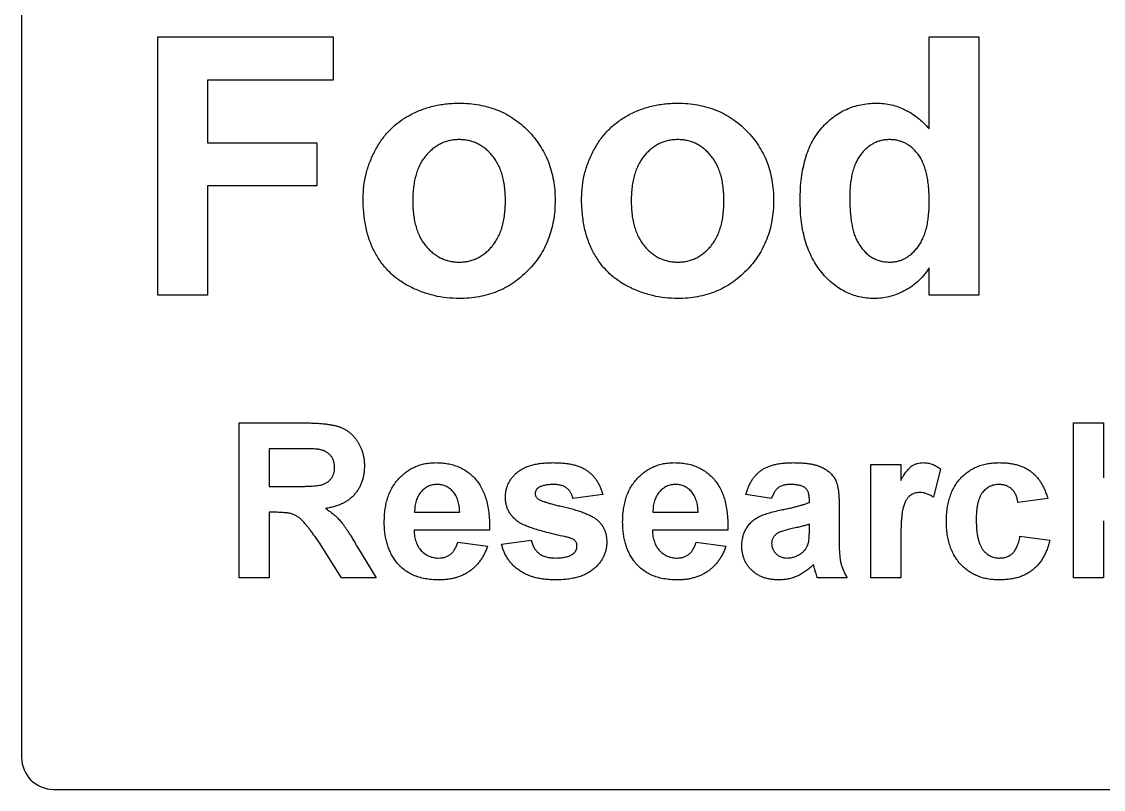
# Model space of a CAD drawing. Header units: millimetres. Extents: x -229 to 229, y -152 to 152.
# Drawn here: x -228.6 to -13.4, y -152.4 to 0.3 of the extents above; entities that cross this region are included whole.
import ezdxf

# ---------------------------------------------------------------- set-up
doc = ezdxf.new("R2010")
doc.units = ezdxf.units.MM

msp = doc.modelspace()

# ---------------------------------------------------------------- linework, layer by layer
at = {"color": 7, "linetype": 'Continuous', "lineweight": 25}
for p, q in [((-228.6, 146.05), (-228.6, -146.05)), ((-201.51, -2.76), (-166.61, -2.76)), ((-201.51, -54.12), (-201.51, -2.76)), ((-166.61, -2.76), (-166.61, -11.32)), ((-48.07, -21.06), (-48.07, -2.76)), ((-48.07, -2.76), (-38.2, -2.76)), ((-38.2, -2.76), (-38.2, -54.12)), ((-191.64, -11.32), (-191.64, -23.83)), ((-166.61, -11.32), (-191.64, -11.32)), ((-191.64, -23.83), (-169.9, -23.83)), ((-169.9, -23.83), (-169.9, -32.39)), ((-169.9, -32.39), (-191.64, -32.39)), ((-191.64, -32.39), (-191.64, -54.12)), ((-48.07, -54.12), (-48.07, -48.7)), ((-191.64, -54.12), (-201.51, -54.12)), ((-38.2, -54.12), (-48.07, -54.12)), ((-185.31, -110.34), (-185.31, -79.52)), ((-185.31, -79.52), (-172.38, -79.52)), ((-19.36, -79.52), (-13.43, -79.52)), ((-19.36, -110.34), (-19.36, -79.52)), ((-13.43, -79.52), (-13.43, -90.42)), ((-174.35, -84.66), (-179.39, -84.66)), ((-179.39, -84.66), (-179.39, -92.17)), ((-59.66, -110.34), (-59.66, -87.82)), ((-59.66, -87.82), (-53.74, -87.82)), ((-53.74, -87.82), (-53.74, -90.96)), ((-45.83, -88.67), (-47.22, -94.31)), ((-179.39, -92.17), (-174.61, -92.17)), ((-113.01, -93.75), (-118.93, -94.54)), ((-79.42, -94.54), (-84.56, -93.75)), ((-24.5, -94.54), (-30.42, -95.33)), ((-71.91, -95.33), (-71.91, -94.76)), ((-65.99, -96.05), (-65.99, -102.98)), ((-178.06, -97.3), (-179.39, -97.3)), ((-179.39, -97.3), (-179.39, -110.34)), ((-150.44, -97.3), (-141.46, -97.3)), ((-103.02, -97.3), (-94.04, -97.3)), ((-135.53, -100.86), (-150.54, -100.86)), ((-88.11, -100.86), (-103.13, -100.86)), ((-71.91, -100.79), (-71.91, -99.67)), ((-13.43, -99), (-13.43, -110.34)), ((-141.85, -103.23), (-135.92, -104.02)), ((-133.16, -103.62), (-127.23, -102.83)), ((-94.44, -103.23), (-88.51, -104.02)), ((-30.03, -102.04), (-24.1, -102.83)), ((-164.98, -110.34), (-169.36, -103.35)), ((-161.79, -104.24), (-158.05, -110.34)), ((-53.74, -103.66), (-53.74, -110.34)), ((-179.39, -110.34), (-185.31, -110.34)), ((-158.05, -110.34), (-164.98, -110.34)), ((-64.41, -110.34), (-70.33, -110.34)), ((-53.74, -110.34), (-59.66, -110.34)), ((-13.43, -110.34), (-19.36, -110.34)), ((-222.25, -152.4), (222.25, -152.4))]:
    msp.add_line(p, q, dxfattribs=at)
msp.add_arc((-222.25, -146.05), 6.35, 180, 270, dxfattribs=at)
for points, knots in [([(-160.68, -34.83), (-160.65, -34.02), (-160.59, -32.39), (-160.14, -29.98), (-159.37, -27.62), (-158.51, -25.7), (-157.66, -24.23), (-156.98, -23.17), (-156.21, -22.2), (-155.39, -21.29), (-154.51, -20.44), (-153.56, -19.67), (-152.55, -18.97), (-151.48, -18.33), (-150.36, -17.77), (-149.21, -17.27), (-148.02, -16.86), (-146.8, -16.52), (-145.55, -16.25), (-144.27, -16.07), (-142.95, -15.95), (-142.07, -15.93), (-141.62, -15.93)], [0, 0, 0, 0, 0.080992, 0.162141, 0.2441348, 0.3287451, 0.3713964, 0.4131935, 0.4544368, 0.4951693, 0.53562, 0.5762732, 0.6171264, 0.6585952, 0.7004105, 0.7421444, 0.7838459, 0.8258111, 0.8681989, 0.9114524, 0.9551122, 1, 1, 1, 1]), ([(-141.62, -15.93), (-140.93, -15.94), (-139.59, -15.97), (-137.62, -16.23), (-135.75, -16.66), (-133.97, -17.26), (-132.29, -18.03), (-130.71, -18.99), (-129.22, -20.11), (-127.84, -21.39), (-126.58, -22.79), (-125.49, -24.31), (-124.56, -25.91), (-123.79, -27.6), (-123.21, -29.39), (-122.8, -31.26), (-122.53, -33.23), (-122.5, -34.57), (-122.49, -35.25)], [0, 0, 0, 0, 0.067253, 0.132301, 0.195046, 0.256021, 0.316611, 0.376898, 0.437681, 0.499809, 0.561756, 0.622956, 0.68348, 0.743929, 0.805438, 0.868034, 0.932747, 1, 1, 1, 1]), ([(-117.22, -34.83), (-117.19, -34.02), (-117.13, -32.39), (-116.67, -29.98), (-115.91, -27.62), (-115.05, -25.7), (-114.2, -24.23), (-113.51, -23.17), (-112.75, -22.2), (-111.92, -21.29), (-111.05, -20.44), (-110.1, -19.67), (-109.08, -18.97), (-108.02, -18.33), (-106.9, -17.77), (-105.74, -17.27), (-104.56, -16.86), (-103.34, -16.52), (-102.09, -16.25), (-100.81, -16.07), (-99.49, -15.95), (-98.6, -15.93), (-98.15, -15.93)], [0, 0, 0, 0, 0.080992, 0.162141, 0.244135, 0.328745, 0.371396, 0.413193, 0.454437, 0.495169, 0.53562, 0.576273, 0.617126, 0.658595, 0.700411, 0.742144, 0.783846, 0.825811, 0.868199, 0.911452, 0.955112, 1, 1, 1, 1]), ([(-98.15, -15.93), (-97.47, -15.94), (-96.13, -15.97), (-94.16, -16.23), (-92.29, -16.66), (-90.51, -17.26), (-88.83, -18.03), (-87.25, -18.99), (-85.75, -20.11), (-84.38, -21.39), (-83.12, -22.79), (-82.03, -24.31), (-81.1, -25.91), (-80.33, -27.6), (-79.74, -29.39), (-79.34, -31.26), (-79.07, -33.23), (-79.04, -34.57), (-79.03, -35.25)], [0, 0, 0, 0, 0.067253, 0.132301, 0.195046, 0.256021, 0.316611, 0.376898, 0.437681, 0.499809, 0.561756, 0.622956, 0.68348, 0.743929, 0.805438, 0.868034, 0.932747, 1, 1, 1, 1]), ([(-73.76, -35.21), (-73.74, -34.44), (-73.71, -32.96), (-73.52, -30.8), (-73.18, -28.79), (-72.71, -26.92), (-72.11, -25.18), (-71.37, -23.59), (-70.49, -22.13), (-69.48, -20.84), (-68.36, -19.68), (-67.17, -18.68), (-65.9, -17.83), (-64.57, -17.12), (-63.16, -16.59), (-61.68, -16.21), (-60.13, -15.96), (-59.08, -15.94), (-58.54, -15.93)], [0, 0, 0, 0, 0.082946, 0.160967, 0.234493, 0.303923, 0.37012, 0.433322, 0.494212, 0.553556, 0.611399, 0.667616, 0.722265, 0.776479, 0.83061, 0.885524, 0.941574, 1, 1, 1, 1]), ([(-58.54, -15.93), (-58.04, -15.94), (-57.06, -15.97), (-55.61, -16.22), (-54.22, -16.62), (-52.88, -17.2), (-51.58, -17.92), (-50.35, -18.81), (-49.16, -19.86), (-48.44, -20.65), (-48.07, -21.06)], [0, 0, 0, 0, 0.12405, 0.244401, 0.364436, 0.484227, 0.606607, 0.732719, 0.862822, 1, 1, 1, 1]), ([(-141.57, -23.17), (-141.89, -23.18), (-142.51, -23.2), (-143.44, -23.35), (-144.33, -23.6), (-145.18, -23.94), (-145.99, -24.38), (-146.75, -24.93), (-147.47, -25.58), (-148.16, -26.3), (-148.79, -27.13), (-149.33, -28.05), (-149.79, -29.06), (-150.16, -30.15), (-150.46, -31.33), (-150.66, -32.6), (-150.78, -33.95), (-150.8, -34.88), (-150.81, -35.35)], [0, 0, 0, 0, 0.055853, 0.109882, 0.163427, 0.216436, 0.26985, 0.324436, 0.380513, 0.439057, 0.499389, 0.561205, 0.625875, 0.692442, 0.762985, 0.837717, 0.916607, 1, 1, 1, 1]), ([(-132.37, -35.28), (-132.37, -34.81), (-132.39, -33.89), (-132.51, -32.56), (-132.72, -31.3), (-133, -30.13), (-133.37, -29.05), (-133.84, -28.05), (-134.37, -27.13), (-134.99, -26.31), (-135.67, -25.57), (-136.39, -24.93), (-137.16, -24.38), (-137.96, -23.94), (-138.81, -23.59), (-139.69, -23.35), (-140.62, -23.2), (-141.25, -23.18), (-141.57, -23.17)], [0, 0, 0, 0, 0.083257, 0.161387, 0.235346, 0.306138, 0.372507, 0.436992, 0.499153, 0.559459, 0.617918, 0.674309, 0.7292, 0.782913, 0.835659, 0.889503, 0.943835, 1, 1, 1, 1]), ([(-98.1, -23.17), (-98.42, -23.18), (-99.05, -23.2), (-99.98, -23.35), (-100.86, -23.6), (-101.71, -23.94), (-102.52, -24.38), (-103.28, -24.93), (-104.01, -25.58), (-104.7, -26.3), (-105.33, -27.13), (-105.86, -28.05), (-106.33, -29.06), (-106.69, -30.15), (-107, -31.33), (-107.19, -32.6), (-107.32, -33.95), (-107.34, -34.88), (-107.34, -35.35)], [0, 0, 0, 0, 0.055853, 0.109882, 0.163427, 0.216436, 0.26985, 0.324436, 0.380513, 0.439057, 0.499389, 0.561205, 0.625875, 0.692442, 0.762985, 0.837717, 0.916607, 1, 1, 1, 1]), ([(-88.9, -35.28), (-88.91, -34.81), (-88.92, -33.89), (-89.05, -32.56), (-89.26, -31.3), (-89.54, -30.13), (-89.91, -29.05), (-90.38, -28.05), (-90.91, -27.13), (-91.53, -26.31), (-92.21, -25.57), (-92.93, -24.93), (-93.69, -24.38), (-94.5, -23.94), (-95.35, -23.59), (-96.23, -23.35), (-97.15, -23.2), (-97.78, -23.18), (-98.1, -23.17)], [0, 0, 0, 0, 0.083257, 0.161387, 0.235346, 0.306138, 0.372507, 0.436992, 0.499153, 0.559459, 0.617918, 0.674309, 0.7292, 0.782913, 0.835659, 0.889503, 0.943835, 1, 1, 1, 1]), ([(-55.98, -23.17), (-56.25, -23.18), (-56.79, -23.19), (-57.59, -23.33), (-58.35, -23.56), (-59.07, -23.88), (-59.77, -24.28), (-60.43, -24.78), (-61.05, -25.37), (-61.63, -26.05), (-62.18, -26.81), (-62.62, -27.68), (-63.02, -28.62), (-63.33, -29.65), (-63.58, -30.77), (-63.75, -31.98), (-63.87, -33.28), (-63.88, -34.18), (-63.88, -34.64)], [0, 0, 0, 0, 0.052783, 0.104242, 0.154483, 0.204932, 0.256018, 0.308735, 0.363271, 0.420737, 0.480336, 0.54224, 0.607225, 0.676215, 0.749763, 0.827672, 0.911017, 1, 1, 1, 1]), ([(-48.07, -35.62), (-48.08, -35.09), (-48.09, -34.06), (-48.19, -32.58), (-48.36, -31.21), (-48.61, -29.95), (-48.91, -28.81), (-49.29, -27.79), (-49.74, -26.87), (-50.27, -26.08), (-50.86, -25.41), (-51.46, -24.8), (-52.12, -24.3), (-52.81, -23.89), (-53.54, -23.56), (-54.32, -23.34), (-55.14, -23.19), (-55.69, -23.18), (-55.98, -23.17)], [0, 0, 0, 0, 0.096178, 0.185728, 0.268911, 0.346049, 0.416783, 0.482351, 0.543389, 0.60017, 0.653868, 0.705196, 0.754332, 0.802742, 0.850804, 0.899294, 0.949068, 1, 1, 1, 1]), ([(-141.56, -54.78), (-142.39, -54.75), (-144.07, -54.7), (-146.54, -54.25), (-148.95, -53.52), (-150.9, -52.69), (-152.38, -51.88), (-153.43, -51.19), (-154.43, -50.46), (-155.34, -49.63), (-156.18, -48.75), (-156.96, -47.8), (-157.67, -46.78), (-158.3, -45.71), (-158.87, -44.56), (-159.35, -43.34), (-159.77, -42.07), (-160.11, -40.74), (-160.36, -39.35), (-160.54, -37.9), (-160.66, -36.38), (-160.68, -35.35), (-160.68, -34.83)], [0, 0, 0, 0, 0.080542, 0.160512, 0.240687, 0.322168, 0.363172, 0.403209, 0.442755, 0.481727, 0.520887, 0.560212, 0.599521, 0.639706, 0.68053, 0.722388, 0.765012, 0.808893, 0.854139, 0.900982, 0.949562, 1, 1, 1, 1]), ([(-150.81, -35.35), (-150.8, -35.83), (-150.78, -36.76), (-150.66, -38.11), (-150.46, -39.38), (-150.16, -40.55), (-149.79, -41.65), (-149.33, -42.65), (-148.79, -43.58), (-148.16, -44.4), (-147.47, -45.13), (-146.75, -45.77), (-145.99, -46.32), (-145.18, -46.77), (-144.33, -47.11), (-143.44, -47.36), (-142.51, -47.51), (-141.89, -47.53), (-141.57, -47.54)], [0, 0, 0, 0, 0.083393, 0.162283, 0.237015, 0.307558, 0.374125, 0.438795, 0.500611, 0.560943, 0.619487, 0.675564, 0.73015, 0.783564, 0.836573, 0.890118, 0.944147, 1, 1, 1, 1]), ([(-141.57, -47.54), (-141.25, -47.53), (-140.62, -47.51), (-139.69, -47.36), (-138.81, -47.11), (-137.96, -46.77), (-137.16, -46.32), (-136.39, -45.77), (-135.67, -45.13), (-134.99, -44.4), (-134.37, -43.57), (-133.84, -42.64), (-133.37, -41.63), (-133, -40.53), (-132.72, -39.34), (-132.51, -38.07), (-132.39, -36.7), (-132.37, -35.76), (-132.37, -35.28)], [0, 0, 0, 0, 0.055711, 0.109603, 0.163012, 0.215332, 0.26861, 0.323057, 0.378992, 0.436979, 0.497276, 0.558935, 0.623441, 0.690405, 0.761205, 0.836338, 0.915623, 1, 1, 1, 1]), ([(-122.49, -35.25), (-122.5, -35.94), (-122.53, -37.29), (-122.8, -39.27), (-123.22, -41.16), (-123.81, -42.97), (-124.58, -44.68), (-125.51, -46.3), (-126.62, -47.83), (-127.89, -49.25), (-129.28, -50.54), (-130.76, -51.69), (-132.35, -52.63), (-134.02, -53.43), (-135.78, -54.03), (-137.63, -54.46), (-139.56, -54.74), (-140.88, -54.77), (-141.56, -54.78)], [0, 0, 0, 0, 0.0677692, 0.1326646, 0.1958445, 0.2579545, 0.3188763, 0.3798428, 0.441369, 0.5041225, 0.5665815, 0.6276289, 0.6877745, 0.7477538, 0.8086952, 0.8703089, 0.9339139, 1, 1, 1, 1]), ([(-98.09, -54.78), (-98.93, -54.75), (-100.6, -54.7), (-103.08, -54.25), (-105.49, -53.52), (-107.43, -52.69), (-108.92, -51.88), (-109.97, -51.19), (-110.96, -50.46), (-111.87, -49.63), (-112.71, -48.75), (-113.5, -47.8), (-114.2, -46.78), (-114.84, -45.71), (-115.41, -44.56), (-115.89, -43.34), (-116.3, -42.07), (-116.64, -40.74), (-116.9, -39.35), (-117.08, -37.9), (-117.2, -36.38), (-117.21, -35.35), (-117.22, -34.83)], [0, 0, 0, 0, 0.080542, 0.160512, 0.240687, 0.322168, 0.363172, 0.403209, 0.442755, 0.481727, 0.520887, 0.560212, 0.599521, 0.639706, 0.68053, 0.722388, 0.765012, 0.808893, 0.854139, 0.900982, 0.949562, 1, 1, 1, 1]), ([(-107.34, -35.35), (-107.34, -35.83), (-107.32, -36.76), (-107.19, -38.11), (-107, -39.38), (-106.69, -40.55), (-106.33, -41.65), (-105.86, -42.65), (-105.33, -43.58), (-104.7, -44.4), (-104.01, -45.13), (-103.28, -45.77), (-102.52, -46.32), (-101.71, -46.77), (-100.86, -47.11), (-99.98, -47.36), (-99.05, -47.51), (-98.42, -47.53), (-98.1, -47.54)], [0, 0, 0, 0, 0.083393, 0.162283, 0.237015, 0.307558, 0.374125, 0.438795, 0.500611, 0.560943, 0.619487, 0.675564, 0.73015, 0.783564, 0.836573, 0.890118, 0.944147, 1, 1, 1, 1]), ([(-98.1, -47.54), (-97.78, -47.53), (-97.15, -47.51), (-96.23, -47.36), (-95.35, -47.11), (-94.5, -46.77), (-93.69, -46.32), (-92.93, -45.77), (-92.21, -45.13), (-91.52, -44.4), (-90.91, -43.57), (-90.37, -42.64), (-89.91, -41.63), (-89.54, -40.53), (-89.25, -39.34), (-89.05, -38.07), (-88.92, -36.7), (-88.91, -35.76), (-88.9, -35.28)], [0, 0, 0, 0, 0.055711, 0.109603, 0.163012, 0.215332, 0.26861, 0.323057, 0.378992, 0.436979, 0.497276, 0.558935, 0.623441, 0.690405, 0.761205, 0.836338, 0.915623, 1, 1, 1, 1]), ([(-79.03, -35.25), (-79.04, -35.94), (-79.07, -37.29), (-79.34, -39.27), (-79.75, -41.16), (-80.35, -42.97), (-81.12, -44.68), (-82.05, -46.3), (-83.15, -47.83), (-84.42, -49.25), (-85.82, -50.54), (-87.3, -51.69), (-88.89, -52.63), (-90.56, -53.43), (-92.32, -54.03), (-94.17, -54.46), (-96.1, -54.74), (-97.42, -54.77), (-98.09, -54.78)], [0, 0, 0, 0, 0.067769, 0.132665, 0.195844, 0.257954, 0.318876, 0.379843, 0.441369, 0.504123, 0.566581, 0.627629, 0.687774, 0.747754, 0.808695, 0.870309, 0.933914, 1, 1, 1, 1]), ([(-59.06, -54.78), (-59.56, -54.76), (-60.54, -54.73), (-61.98, -54.49), (-63.36, -54.07), (-64.7, -53.51), (-65.98, -52.78), (-67.19, -51.89), (-68.36, -50.83), (-69.47, -49.62), (-70.47, -48.26), (-71.36, -46.78), (-72.11, -45.16), (-72.71, -43.41), (-73.18, -41.54), (-73.52, -39.54), (-73.71, -37.41), (-73.74, -35.96), (-73.76, -35.21)], [0, 0, 0, 0, 0.054293, 0.107331, 0.159975, 0.212766, 0.266043, 0.32101, 0.378316, 0.438534, 0.500423, 0.563564, 0.628243, 0.695629, 0.765933, 0.840013, 0.917891, 1, 1, 1, 1]), ([(-63.88, -34.64), (-63.88, -35.14), (-63.87, -36.1), (-63.78, -37.48), (-63.67, -38.76), (-63.49, -39.92), (-63.28, -40.99), (-63, -41.94), (-62.69, -42.8), (-62.42, -43.31), (-62.29, -43.55)], [0, 0, 0, 0, 0.163262, 0.314394, 0.45465, 0.583302, 0.701649, 0.810676, 0.909372, 1, 1, 1, 1]), ([(-55.9, -47.54), (-55.64, -47.52), (-55.11, -47.5), (-54.33, -47.37), (-53.59, -47.13), (-52.88, -46.8), (-52.19, -46.38), (-51.54, -45.86), (-50.92, -45.25), (-50.34, -44.55), (-49.8, -43.76), (-49.34, -42.87), (-48.95, -41.88), (-48.62, -40.81), (-48.37, -39.64), (-48.21, -38.38), (-48.08, -37.03), (-48.08, -36.1), (-48.07, -35.62)], [0, 0, 0, 0, 0.050532, 0.099745, 0.147997, 0.197171, 0.247066, 0.299067, 0.353471, 0.410837, 0.470908, 0.533661, 0.599812, 0.67078, 0.744835, 0.824473, 0.909466, 1, 1, 1, 1]), ([(-62.29, -43.55), (-62.1, -43.87), (-61.73, -44.49), (-61.06, -45.29), (-60.36, -45.99), (-59.57, -46.55), (-58.74, -47), (-57.84, -47.31), (-56.89, -47.5), (-56.24, -47.52), (-55.9, -47.54)], [0, 0, 0, 0, 0.14012, 0.27113, 0.396013, 0.516014, 0.635091, 0.753358, 0.873808, 1, 1, 1, 1]), ([(-48.07, -48.7), (-48.43, -49.2), (-49.14, -50.19), (-50.39, -51.44), (-51.7, -52.53), (-53.13, -53.35), (-54.59, -53.99), (-56.07, -54.45), (-57.56, -54.72), (-58.56, -54.76), (-59.06, -54.78)], [0, 0, 0, 0, 0.142038, 0.276072, 0.405285, 0.531132, 0.652992, 0.77066, 0.885743, 1, 1, 1, 1]), ([(-172.38, -79.52), (-171.99, -79.52), (-171.23, -79.53), (-170.13, -79.56), (-169.12, -79.63), (-168.19, -79.71), (-167.35, -79.83), (-166.59, -79.97), (-165.91, -80.14), (-165.3, -80.33), (-164.75, -80.56), (-164.23, -80.82), (-163.75, -81.13), (-163.29, -81.48), (-162.86, -81.86), (-162.46, -82.29), (-162.08, -82.76), (-161.74, -83.26), (-161.44, -83.8), (-161.16, -84.35), (-160.93, -84.92), (-160.75, -85.51), (-160.6, -86.12), (-160.49, -86.75), (-160.43, -87.4), (-160.42, -87.84), (-160.42, -88.06)], [0, 0, 0, 0, 0.069826, 0.134568, 0.194655, 0.249727, 0.300289, 0.346032, 0.387438, 0.424316, 0.459073, 0.493245, 0.527114, 0.561039, 0.595222, 0.629875, 0.664986, 0.701286, 0.737968, 0.774262, 0.810851, 0.84727, 0.884509, 0.92231, 0.960504, 1, 1, 1, 1]), ([(-169.64, -84.76), (-169.72, -84.75), (-169.92, -84.73), (-170.26, -84.71), (-170.7, -84.69), (-171.24, -84.68), (-171.88, -84.67), (-172.62, -84.66), (-173.45, -84.66), (-174.04, -84.66), (-174.35, -84.66)], [0, 0, 0, 0, 0.052659, 0.124813, 0.21921, 0.333205, 0.469464, 0.625352, 0.802199, 1, 1, 1, 1]), ([(-166.35, -88.33), (-166.36, -88.09), (-166.38, -87.64), (-166.54, -86.98), (-166.82, -86.41), (-167.2, -85.91), (-167.68, -85.48), (-168.25, -85.15), (-168.91, -84.9), (-169.39, -84.81), (-169.64, -84.76)], [0, 0, 0, 0, 0.132872, 0.256356, 0.372788, 0.488671, 0.607002, 0.72889, 0.858318, 1, 1, 1, 1]), ([(-160.42, -88.06), (-160.43, -88.34), (-160.44, -88.89), (-160.53, -89.69), (-160.68, -90.46), (-160.89, -91.19), (-161.17, -91.88), (-161.5, -92.53), (-161.9, -93.15), (-162.35, -93.73), (-162.87, -94.26), (-163.44, -94.75), (-164.08, -95.18), (-164.78, -95.56), (-165.54, -95.88), (-166.36, -96.16), (-167.23, -96.38), (-167.84, -96.48), (-168.15, -96.54)], [0, 0, 0, 0, 0.066195, 0.129362, 0.190795, 0.250525, 0.308782, 0.366645, 0.423722, 0.481911, 0.540044, 0.599083, 0.659656, 0.721689, 0.786833, 0.854049, 0.925302, 1, 1, 1, 1]), ([(-156.47, -99.25), (-156.46, -98.8), (-156.45, -97.92), (-156.3, -96.64), (-156.09, -95.44), (-155.76, -94.31), (-155.36, -93.26), (-154.85, -92.28), (-154.26, -91.37), (-153.57, -90.56), (-152.82, -89.83), (-152.02, -89.18), (-151.16, -88.64), (-150.27, -88.19), (-149.31, -87.85), (-148.31, -87.6), (-147.27, -87.45), (-146.55, -87.43), (-146.19, -87.42)], [0, 0, 0, 0, 0.076385, 0.149324, 0.218424, 0.284712, 0.34825, 0.410591, 0.471299, 0.531967, 0.591651, 0.649954, 0.706789, 0.763485, 0.820424, 0.878521, 0.9383, 1, 1, 1, 1]), ([(-146.19, -87.42), (-145.78, -87.43), (-144.99, -87.45), (-143.83, -87.61), (-142.74, -87.86), (-141.71, -88.23), (-140.75, -88.69), (-139.85, -89.27), (-139.03, -89.94), (-138.27, -90.73), (-137.59, -91.61), (-137.01, -92.61), (-136.52, -93.72), (-136.12, -94.93), (-135.83, -96.26), (-135.63, -97.7), (-135.52, -99.24), (-135.52, -100.31), (-135.53, -100.86)], [0, 0, 0, 0, 0.062184, 0.121687, 0.178755, 0.234022, 0.288331, 0.342225, 0.39646, 0.451776, 0.508677, 0.567205, 0.628626, 0.693655, 0.762827, 0.836735, 0.915787, 1, 1, 1, 1]), ([(-132.37, -94.27), (-132.36, -94.03), (-132.34, -93.57), (-132.24, -92.88), (-132.06, -92.22), (-131.8, -91.6), (-131.48, -91), (-131.08, -90.43), (-130.6, -89.89), (-130.07, -89.38), (-129.45, -88.92), (-128.75, -88.51), (-127.97, -88.17), (-127.11, -87.9), (-126.18, -87.68), (-125.16, -87.53), (-124.07, -87.44), (-123.32, -87.43), (-122.93, -87.42)], [0, 0, 0, 0, 0.0541649, 0.1069835, 0.1582203, 0.2094916, 0.2614828, 0.3138112, 0.3681474, 0.4243804, 0.4831753, 0.5440845, 0.6083191, 0.6770399, 0.749489, 0.827519, 0.911071, 1, 1, 1, 1]), ([(-122.93, -87.42), (-122.56, -87.43), (-121.84, -87.44), (-120.8, -87.51), (-119.83, -87.63), (-118.94, -87.81), (-118.11, -88.03), (-117.37, -88.31), (-116.69, -88.62), (-116.09, -89.01), (-115.55, -89.43), (-115.05, -89.91), (-114.6, -90.43), (-114.18, -90.99), (-113.83, -91.62), (-113.51, -92.28), (-113.23, -92.99), (-113.08, -93.49), (-113.01, -93.75)], [0, 0, 0, 0, 0.086284, 0.16748, 0.242853, 0.313249, 0.379282, 0.440701, 0.498578, 0.553087, 0.606006, 0.659218, 0.712552, 0.766708, 0.822109, 0.879123, 0.938305, 1, 1, 1, 1]), ([(-109.05, -99.25), (-109.05, -98.8), (-109.04, -97.92), (-108.88, -96.64), (-108.67, -95.44), (-108.35, -94.31), (-107.94, -93.26), (-107.43, -92.28), (-106.84, -91.37), (-106.16, -90.56), (-105.4, -89.83), (-104.6, -89.18), (-103.75, -88.64), (-102.85, -88.19), (-101.9, -87.85), (-100.9, -87.6), (-99.85, -87.45), (-99.14, -87.43), (-98.78, -87.42)], [0, 0, 0, 0, 0.076385, 0.149324, 0.218424, 0.284712, 0.34825, 0.410591, 0.471299, 0.531967, 0.591651, 0.649954, 0.706789, 0.763485, 0.820424, 0.878521, 0.9383, 1, 1, 1, 1]), ([(-98.78, -87.42), (-98.37, -87.43), (-97.58, -87.45), (-96.42, -87.61), (-95.32, -87.86), (-94.3, -88.23), (-93.33, -88.69), (-92.44, -89.27), (-91.61, -89.94), (-90.86, -90.73), (-90.17, -91.61), (-89.59, -92.61), (-89.1, -93.72), (-88.71, -94.93), (-88.42, -96.26), (-88.22, -97.7), (-88.1, -99.24), (-88.11, -100.31), (-88.11, -100.86)], [0, 0, 0, 0, 0.062184, 0.121687, 0.178755, 0.234022, 0.288331, 0.342225, 0.39646, 0.451776, 0.508677, 0.567205, 0.628626, 0.693655, 0.762827, 0.836735, 0.915787, 1, 1, 1, 1]), ([(-84.56, -93.75), (-84.48, -93.49), (-84.33, -92.98), (-84.05, -92.25), (-83.73, -91.57), (-83.37, -90.94), (-82.97, -90.37), (-82.53, -89.85), (-82.05, -89.38), (-81.53, -88.96), (-80.95, -88.59), (-80.31, -88.28), (-79.61, -88.01), (-78.84, -87.8), (-78.01, -87.62), (-77.11, -87.51), (-76.14, -87.44), (-75.48, -87.43), (-75.14, -87.42)], [0, 0, 0, 0, 0.0654463, 0.1281097, 0.1880337, 0.2458244, 0.3021239, 0.356698, 0.4100331, 0.4633476, 0.5175777, 0.5746071, 0.6350629, 0.6989944, 0.7669198, 0.8399744, 0.9176086, 1, 1, 1, 1]), ([(-75.14, -87.42), (-74.82, -87.43), (-74.22, -87.43), (-73.35, -87.47), (-72.54, -87.54), (-71.8, -87.65), (-71.11, -87.78), (-70.48, -87.94), (-69.92, -88.13), (-69.26, -88.42), (-68.55, -88.83), (-67.8, -89.39), (-67.2, -90.03), (-66.8, -90.62), (-66.57, -91.16), (-66.4, -91.64), (-66.28, -92.19), (-66.16, -92.82), (-66.09, -93.52), (-66.03, -94.3), (-65.99, -95.15), (-65.99, -95.75), (-65.99, -96.05)], [0, 0, 0, 0, 0.062663, 0.121243, 0.175829, 0.226531, 0.273408, 0.316684, 0.356575, 0.393356, 0.460831, 0.522994, 0.581116, 0.636591, 0.666125, 0.699456, 0.737805, 0.780375, 0.827986, 0.88002, 0.937752, 1, 1, 1, 1]), ([(-53.74, -90.96), (-53.63, -90.78), (-53.44, -90.44), (-53.14, -89.95), (-52.85, -89.52), (-52.57, -89.14), (-52.3, -88.8), (-52.03, -88.51), (-51.78, -88.27), (-51.44, -88.02), (-51, -87.78), (-50.45, -87.57), (-49.86, -87.45), (-49.47, -87.43), (-49.26, -87.42)], [0, 0, 0, 0, 0.101582, 0.195976, 0.282074, 0.360908, 0.432832, 0.497131, 0.555658, 0.607536, 0.704438, 0.801726, 0.898654, 1, 1, 1, 1]), ([(-49.26, -87.42), (-48.97, -87.44), (-48.37, -87.47), (-47.49, -87.71), (-46.64, -88.12), (-46.11, -88.48), (-45.83, -88.67)], [0, 0, 0, 0, 0.239015, 0.480055, 0.731757, 1, 1, 1, 1]), ([(-44.65, -99.1), (-44.64, -98.65), (-44.63, -97.78), (-44.49, -96.51), (-44.27, -95.32), (-43.96, -94.2), (-43.57, -93.16), (-43.08, -92.19), (-42.5, -91.3), (-41.83, -90.5), (-41.09, -89.77), (-40.28, -89.14), (-39.42, -88.61), (-38.48, -88.18), (-37.49, -87.83), (-36.43, -87.6), (-35.31, -87.45), (-34.54, -87.43), (-34.15, -87.42)], [0, 0, 0, 0, 0.075391, 0.146985, 0.21516, 0.28003, 0.342457, 0.402868, 0.462101, 0.521056, 0.579254, 0.636419, 0.693473, 0.750952, 0.809702, 0.870606, 0.933618, 1, 1, 1, 1]), ([(-34.15, -87.42), (-33.83, -87.43), (-33.2, -87.43), (-32.28, -87.53), (-31.42, -87.66), (-30.6, -87.85), (-29.84, -88.09), (-29.12, -88.4), (-28.46, -88.76), (-27.85, -89.17), (-27.29, -89.65), (-26.76, -90.17), (-26.27, -90.76), (-25.83, -91.4), (-25.44, -92.1), (-25.07, -92.86), (-24.76, -93.68), (-24.59, -94.24), (-24.5, -94.54)], [0, 0, 0, 0, 0.073658, 0.1438276, 0.2107202, 0.2742615, 0.3357609, 0.3947642, 0.4517976, 0.5082223, 0.5641851, 0.6209247, 0.6785798, 0.7382851, 0.799583, 0.8633448, 0.9301391, 1, 1, 1, 1]), ([(-174.61, -92.17), (-174.25, -92.16), (-173.54, -92.16), (-172.55, -92.14), (-171.65, -92.12), (-170.88, -92.08), (-170.2, -92.03), (-169.64, -91.97), (-169.19, -91.9), (-168.74, -91.79), (-168.27, -91.6), (-167.78, -91.33), (-167.35, -90.97), (-166.99, -90.56), (-166.71, -90.08), (-166.49, -89.55), (-166.38, -88.96), (-166.36, -88.54), (-166.35, -88.33)], [0, 0, 0, 0, 0.106122, 0.20218, 0.287584, 0.36299, 0.427194, 0.481468, 0.525327, 0.559548, 0.615694, 0.669595, 0.72182, 0.77391, 0.827085, 0.881359, 0.938795, 1, 1, 1, 1]), ([(-145.92, -91.77), (-146.09, -91.78), (-146.4, -91.79), (-146.87, -91.85), (-147.31, -91.97), (-147.73, -92.13), (-148.12, -92.34), (-148.5, -92.6), (-148.86, -92.91), (-149.07, -93.14), (-149.18, -93.26)], [0, 0, 0, 0, 0.13044, 0.257038, 0.379788, 0.499815, 0.620849, 0.744538, 0.870075, 1, 1, 1, 1]), ([(-141.46, -97.3), (-141.47, -97.08), (-141.49, -96.66), (-141.55, -96.04), (-141.66, -95.46), (-141.81, -94.92), (-142, -94.43), (-142.22, -93.97), (-142.49, -93.55), (-142.79, -93.18), (-143.12, -92.85), (-143.47, -92.57), (-143.84, -92.31), (-144.22, -92.11), (-144.62, -91.96), (-145.04, -91.85), (-145.48, -91.79), (-145.77, -91.78), (-145.92, -91.77)], [0, 0, 0, 0, 0.082314, 0.160312, 0.234515, 0.303739, 0.370258, 0.43406, 0.495783, 0.555843, 0.614506, 0.671294, 0.726559, 0.779965, 0.833959, 0.888495, 0.943318, 1, 1, 1, 1]), ([(-125.82, -92.41), (-125.92, -92.49), (-126.1, -92.64), (-126.3, -92.93), (-126.42, -93.25), (-126.43, -93.48), (-126.44, -93.6)], [0, 0, 0, 0, 0.264458, 0.50748, 0.749523, 1, 1, 1, 1]), ([(-122.77, -91.77), (-123.1, -91.77), (-123.72, -91.78), (-124.56, -91.91), (-125.27, -92.09), (-125.65, -92.31), (-125.82, -92.41)], [0, 0, 0, 0, 0.31302, 0.58176, 0.807603, 1, 1, 1, 1]), ([(-118.93, -94.54), (-118.99, -94.32), (-119.11, -93.91), (-119.39, -93.35), (-119.74, -92.87), (-120.17, -92.47), (-120.68, -92.14), (-121.3, -91.93), (-122, -91.79), (-122.51, -91.78), (-122.77, -91.77)], [0, 0, 0, 0, 0.127303, 0.247129, 0.359549, 0.470751, 0.584736, 0.709064, 0.846155, 1, 1, 1, 1]), ([(-98.51, -91.77), (-98.67, -91.78), (-98.99, -91.79), (-99.45, -91.85), (-99.89, -91.97), (-100.31, -92.13), (-100.71, -92.34), (-101.08, -92.6), (-101.44, -92.91), (-101.65, -93.14), (-101.76, -93.26)], [0, 0, 0, 0, 0.13044, 0.257038, 0.379788, 0.499815, 0.620849, 0.744538, 0.870075, 1, 1, 1, 1]), ([(-94.04, -97.3), (-94.05, -97.08), (-94.07, -96.66), (-94.13, -96.04), (-94.25, -95.46), (-94.39, -94.92), (-94.59, -94.43), (-94.81, -93.97), (-95.07, -93.55), (-95.38, -93.18), (-95.7, -92.85), (-96.06, -92.57), (-96.42, -92.31), (-96.8, -92.11), (-97.21, -91.96), (-97.63, -91.85), (-98.06, -91.79), (-98.36, -91.78), (-98.51, -91.77)], [0, 0, 0, 0, 0.082314, 0.160312, 0.234515, 0.303739, 0.370258, 0.43406, 0.495783, 0.555843, 0.614506, 0.671294, 0.726559, 0.779965, 0.833959, 0.888495, 0.943318, 1, 1, 1, 1]), ([(-75.73, -91.77), (-75.96, -91.78), (-76.41, -91.79), (-77.04, -91.91), (-77.59, -92.09), (-78.08, -92.37), (-78.49, -92.75), (-78.85, -93.24), (-79.17, -93.84), (-79.33, -94.3), (-79.42, -94.54)], [0, 0, 0, 0, 0.140085, 0.266198, 0.380689, 0.487391, 0.595112, 0.713407, 0.848462, 1, 1, 1, 1]), ([(-71.91, -94.76), (-71.92, -94.51), (-71.94, -94.04), (-72.08, -93.4), (-72.33, -92.86), (-72.64, -92.51), (-72.94, -92.29), (-73.21, -92.15), (-73.52, -92.03), (-73.88, -91.93), (-74.28, -91.86), (-74.72, -91.81), (-75.21, -91.78), (-75.55, -91.77), (-75.73, -91.77)], [0, 0, 0, 0, 0.133376, 0.247686, 0.349654, 0.443965, 0.492409, 0.545606, 0.603957, 0.668541, 0.740648, 0.819804, 0.906157, 1, 1, 1, 1]), ([(-34.2, -91.77), (-34.37, -91.77), (-34.7, -91.78), (-35.18, -91.86), (-35.63, -91.99), (-36.06, -92.16), (-36.46, -92.39), (-36.84, -92.67), (-37.18, -93), (-37.51, -93.38), (-37.8, -93.81), (-38.04, -94.32), (-38.26, -94.9), (-38.43, -95.54), (-38.56, -96.24), (-38.66, -97.02), (-38.71, -97.86), (-38.72, -98.44), (-38.72, -98.75)], [0, 0, 0, 0, 0.0538799, 0.1050243, 0.1548766, 0.2037471, 0.2528332, 0.3016641, 0.3522667, 0.4048724, 0.4602076, 0.5200849, 0.5844551, 0.6545063, 0.7313485, 0.8140542, 0.9035051, 1, 1, 1, 1]), ([(-30.42, -95.33), (-30.48, -95.05), (-30.58, -94.52), (-30.85, -93.79), (-31.21, -93.16), (-31.66, -92.65), (-32.19, -92.26), (-32.79, -91.97), (-33.47, -91.8), (-33.95, -91.78), (-34.2, -91.77)], [0, 0, 0, 0, 0.14794, 0.282235, 0.40585, 0.522608, 0.635731, 0.750418, 0.870354, 1, 1, 1, 1]), ([(-149.18, -93.26), (-149.28, -93.39), (-149.48, -93.64), (-149.74, -94.07), (-149.97, -94.52), (-150.14, -95.02), (-150.28, -95.54), (-150.37, -96.1), (-150.43, -96.69), (-150.43, -97.09), (-150.44, -97.3)], [0, 0, 0, 0, 0.112984, 0.226999, 0.344391, 0.463956, 0.589572, 0.71973, 0.855857, 1, 1, 1, 1]), ([(-129.69, -99.28), (-129.91, -99.13), (-130.32, -98.83), (-130.87, -98.31), (-131.33, -97.75), (-131.71, -97.14), (-132.01, -96.48), (-132.22, -95.78), (-132.34, -95.04), (-132.36, -94.53), (-132.37, -94.27)], [0, 0, 0, 0, 0.132122, 0.257963, 0.380639, 0.500725, 0.620399, 0.742163, 0.86872, 1, 1, 1, 1]), ([(-126.44, -93.6), (-126.43, -93.7), (-126.42, -93.9), (-126.31, -94.18), (-126.12, -94.44), (-125.95, -94.58), (-125.87, -94.65)], [0, 0, 0, 0, 0.2395632, 0.4777918, 0.726497, 1, 1, 1, 1]), ([(-125.87, -94.65), (-125.78, -94.71), (-125.58, -94.84), (-125.2, -94.99), (-124.71, -95.17), (-124.09, -95.36), (-123.35, -95.58), (-122.5, -95.81), (-121.52, -96.05), (-120.46, -96.3), (-119.38, -96.55), (-118.36, -96.84), (-117.42, -97.14), (-116.57, -97.46), (-115.81, -97.79), (-115.13, -98.13), (-114.53, -98.5), (-114.19, -98.77), (-114.02, -98.9)], [0, 0, 0, 0, 0.023405, 0.055917, 0.097391, 0.148564, 0.209019, 0.278654, 0.357971, 0.446634, 0.536946, 0.620901, 0.698274, 0.770149, 0.83562, 0.89578, 0.950284, 1, 1, 1, 1]), ([(-101.76, -93.26), (-101.86, -93.39), (-102.07, -93.64), (-102.33, -94.07), (-102.55, -94.52), (-102.72, -95.02), (-102.87, -95.54), (-102.96, -96.1), (-103.01, -96.69), (-103.02, -97.09), (-103.02, -97.3)], [0, 0, 0, 0, 0.112984, 0.226999, 0.344391, 0.463956, 0.589572, 0.71973, 0.855857, 1, 1, 1, 1]), ([(-49.91, -93.35), (-50.1, -93.36), (-50.48, -93.37), (-51.01, -93.5), (-51.51, -93.71), (-51.97, -94), (-52.37, -94.41), (-52.73, -94.96), (-53.02, -95.64), (-53.24, -96.29), (-53.38, -96.93), (-53.48, -97.54), (-53.56, -98.27), (-53.63, -99.12), (-53.67, -100.09), (-53.71, -101.17), (-53.74, -102.38), (-53.74, -103.22), (-53.74, -103.66)], [0, 0, 0, 0, 0.047051, 0.091596, 0.134789, 0.178167, 0.223829, 0.275881, 0.335712, 0.404792, 0.446161, 0.496256, 0.556147, 0.625989, 0.704794, 0.793638, 0.892036, 1, 1, 1, 1]), ([(-47.22, -94.31), (-47.45, -94.16), (-47.89, -93.88), (-48.59, -93.59), (-49.25, -93.39), (-49.7, -93.36), (-49.91, -93.35)], [0, 0, 0, 0, 0.2849355, 0.542857, 0.779294, 1, 1, 1, 1]), ([(-168.15, -96.54), (-167.85, -96.74), (-167.26, -97.13), (-166.44, -97.77), (-165.71, -98.45), (-165.16, -99.05), (-164.73, -99.57), (-164.39, -100.04), (-164.02, -100.57), (-163.62, -101.17), (-163.2, -101.83), (-162.75, -102.58), (-162.27, -103.38), (-161.95, -103.95), (-161.79, -104.24)], [0, 0, 0, 0, 0.1071204, 0.2096493, 0.3076582, 0.4022186, 0.451672, 0.5087792, 0.5727572, 0.6436596, 0.7218523, 0.8075495, 0.9002593, 1, 1, 1, 1]), ([(-85.35, -103.99), (-85.34, -103.67), (-85.32, -103.06), (-85.14, -102.17), (-84.87, -101.32), (-84.49, -100.54), (-84.01, -99.82), (-83.43, -99.19), (-82.77, -98.65), (-82, -98.19), (-81.1, -97.8), (-80.05, -97.43), (-78.82, -97.1), (-77.94, -96.91), (-77.47, -96.81)], [0, 0, 0, 0, 0.079716, 0.156418, 0.230753, 0.304741, 0.377923, 0.449448, 0.521645, 0.594909, 0.676239, 0.770619, 0.878707, 1, 1, 1, 1]), ([(-77.47, -96.81), (-77.15, -96.74), (-76.53, -96.62), (-75.64, -96.43), (-74.83, -96.24), (-74.1, -96.04), (-73.44, -95.87), (-72.86, -95.69), (-72.36, -95.51), (-72.05, -95.39), (-71.91, -95.33)], [0, 0, 0, 0, 0.170702, 0.328595, 0.472895, 0.604711, 0.72251, 0.827957, 0.92018, 1, 1, 1, 1]), ([(-169.36, -103.35), (-169.56, -103.07), (-169.95, -102.53), (-170.5, -101.77), (-171.01, -101.09), (-171.46, -100.49), (-171.86, -99.98), (-172.22, -99.55), (-172.52, -99.19), (-172.86, -98.84), (-173.26, -98.47), (-173.75, -98.12), (-174.25, -97.84), (-174.79, -97.62), (-175.41, -97.47), (-176.16, -97.38), (-177.06, -97.31), (-177.71, -97.3), (-178.06, -97.3)], [0, 0, 0, 0, 0.09159, 0.174865, 0.249829, 0.31616, 0.3741, 0.42377, 0.464839, 0.498075, 0.554161, 0.607388, 0.658016, 0.706819, 0.760886, 0.827647, 0.9071, 1, 1, 1, 1]), ([(-114.02, -98.9), (-113.88, -99.04), (-113.59, -99.3), (-113.23, -99.76), (-112.91, -100.25), (-112.66, -100.78), (-112.46, -101.35), (-112.31, -101.96), (-112.24, -102.61), (-112.22, -103.05), (-112.22, -103.28)], [0, 0, 0, 0, 0.121377, 0.239831, 0.358501, 0.478737, 0.600474, 0.727512, 0.861035, 1, 1, 1, 1]), ([(-38.72, -98.75), (-38.72, -99.08), (-38.71, -99.73), (-38.65, -100.66), (-38.56, -101.52), (-38.42, -102.3), (-38.24, -103), (-38.03, -103.63), (-37.78, -104.18), (-37.48, -104.66), (-37.15, -105.07), (-36.78, -105.42), (-36.41, -105.73), (-35.98, -105.96), (-35.55, -106.16), (-35.07, -106.29), (-34.58, -106.38), (-34.24, -106.39), (-34.07, -106.39)], [0, 0, 0, 0, 0.099645, 0.192141, 0.27766, 0.355237, 0.427134, 0.492468, 0.552361, 0.607303, 0.65904, 0.708318, 0.756619, 0.804003, 0.851355, 0.898959, 0.9486, 1, 1, 1, 1]), ([(-154.26, -106.93), (-154.44, -106.68), (-154.8, -106.16), (-155.24, -105.31), (-155.62, -104.42), (-155.93, -103.48), (-156.18, -102.5), (-156.35, -101.46), (-156.45, -100.37), (-156.46, -99.63), (-156.47, -99.25)], [0, 0, 0, 0, 0.115599, 0.232782, 0.350811, 0.472291, 0.596763, 0.726067, 0.860235, 1, 1, 1, 1]), ([(-150.54, -100.86), (-150.53, -101.07), (-150.51, -101.48), (-150.44, -102.09), (-150.32, -102.65), (-150.16, -103.18), (-149.96, -103.68), (-149.72, -104.13), (-149.43, -104.56), (-149.11, -104.94), (-148.75, -105.27), (-148.37, -105.57), (-147.97, -105.83), (-147.55, -106.03), (-147.1, -106.2), (-146.64, -106.3), (-146.15, -106.38), (-145.82, -106.39), (-145.65, -106.39)], [0, 0, 0, 0, 0.076985, 0.149914, 0.220164, 0.286488, 0.35078, 0.412535, 0.473793, 0.534654, 0.594296, 0.652213, 0.708927, 0.765997, 0.822415, 0.879966, 0.938742, 1, 1, 1, 1]), ([(-120.56, -102.14), (-121.13, -102.01), (-122.23, -101.77), (-123.78, -101.39), (-125.17, -101.03), (-126.4, -100.67), (-127.46, -100.32), (-128.36, -99.98), (-129.09, -99.65), (-129.51, -99.4), (-129.69, -99.28)], [0, 0, 0, 0, 0.183636, 0.349603, 0.499843, 0.632408, 0.748832, 0.848105, 0.932337, 1, 1, 1, 1]), ([(-106.84, -106.93), (-107.02, -106.68), (-107.38, -106.16), (-107.83, -105.31), (-108.21, -104.42), (-108.51, -103.48), (-108.76, -102.5), (-108.93, -101.46), (-109.03, -100.37), (-109.05, -99.63), (-109.05, -99.25)], [0, 0, 0, 0, 0.115599, 0.232782, 0.350811, 0.472291, 0.596763, 0.726067, 0.860235, 1, 1, 1, 1]), ([(-103.13, -100.86), (-103.12, -101.07), (-103.1, -101.48), (-103.03, -102.09), (-102.9, -102.65), (-102.74, -103.18), (-102.55, -103.68), (-102.3, -104.13), (-102.02, -104.56), (-101.69, -104.94), (-101.33, -105.27), (-100.96, -105.57), (-100.56, -105.83), (-100.13, -106.03), (-99.69, -106.2), (-99.22, -106.3), (-98.74, -106.38), (-98.41, -106.39), (-98.24, -106.39)], [0, 0, 0, 0, 0.076985, 0.149914, 0.220164, 0.286488, 0.35078, 0.412535, 0.473793, 0.534654, 0.594296, 0.652213, 0.708927, 0.765997, 0.822415, 0.879966, 0.938742, 1, 1, 1, 1]), ([(-71.91, -99.67), (-72.12, -99.74), (-72.57, -99.88), (-73.34, -100.08), (-74.27, -100.3), (-75.13, -100.49), (-75.84, -100.65), (-76.34, -100.77), (-76.8, -100.89), (-77.2, -101.02), (-77.56, -101.14), (-77.86, -101.27), (-78.12, -101.38), (-78.27, -101.47), (-78.33, -101.51)], [0, 0, 0, 0, 0.095352, 0.214758, 0.3569481, 0.5222131, 0.6071951, 0.6840999, 0.7547574, 0.8174438, 0.873995, 0.9227787, 0.9644316, 1, 1, 1, 1]), ([(-72.13, -103.53), (-72.1, -103.38), (-72.02, -103.04), (-71.96, -102.43), (-71.92, -101.66), (-71.91, -101.1), (-71.91, -100.79)], [0, 0, 0, 0, 0.164764, 0.38569, 0.663928, 1, 1, 1, 1]), ([(-34.19, -110.74), (-34.58, -110.73), (-35.34, -110.71), (-36.45, -110.56), (-37.5, -110.33), (-38.48, -109.98), (-39.41, -109.55), (-40.28, -109.01), (-41.08, -108.38), (-41.83, -107.66), (-42.49, -106.85), (-43.07, -105.96), (-43.56, -105), (-43.96, -103.96), (-44.27, -102.85), (-44.49, -101.66), (-44.63, -100.4), (-44.64, -99.54), (-44.65, -99.1)], [0, 0, 0, 0, 0.066, 0.12862, 0.189133, 0.247832, 0.305585, 0.362613, 0.420264, 0.478738, 0.537973, 0.597488, 0.658186, 0.720709, 0.785552, 0.853707, 0.924948, 1, 1, 1, 1]), ([(-145.65, -106.39), (-145.43, -106.38), (-144.99, -106.36), (-144.36, -106.23), (-143.79, -105.99), (-143.28, -105.65), (-142.82, -105.21), (-142.43, -104.65), (-142.09, -103.98), (-141.93, -103.49), (-141.85, -103.23)], [0, 0, 0, 0, 0.125554, 0.243179, 0.356466, 0.46863, 0.584816, 0.71008, 0.847766, 1, 1, 1, 1]), ([(-127.23, -102.83), (-127.16, -103.11), (-127.02, -103.64), (-126.68, -104.37), (-126.24, -105), (-125.69, -105.51), (-125.03, -105.92), (-124.26, -106.19), (-123.37, -106.37), (-122.74, -106.38), (-122.41, -106.39)], [0, 0, 0, 0, 0.129915, 0.250249, 0.363898, 0.47596, 0.590423, 0.713189, 0.848853, 1, 1, 1, 1]), ([(-112.22, -103.28), (-112.22, -103.53), (-112.24, -104.03), (-112.36, -104.76), (-112.57, -105.46), (-112.84, -106.13), (-113.22, -106.78), (-113.66, -107.4), (-114.18, -108), (-114.79, -108.56), (-115.47, -109.07), (-116.24, -109.52), (-117.08, -109.9), (-118, -110.21), (-118.99, -110.44), (-120.07, -110.62), (-121.22, -110.71), (-122.01, -110.73), (-122.41, -110.74)], [0, 0, 0, 0, 0.0533128, 0.1050254, 0.1563835, 0.2078304, 0.2599955, 0.3137546, 0.3694063, 0.4277511, 0.4882186, 0.5506194, 0.6152496, 0.6834032, 0.7556745, 0.8321319, 0.9135783, 1, 1, 1, 1]), ([(-118.57, -102.9), (-118.66, -102.83), (-118.88, -102.66), (-119.32, -102.48), (-119.89, -102.3), (-120.32, -102.19), (-120.56, -102.14)], [0, 0, 0, 0, 0.165078, 0.38371, 0.66187, 1, 1, 1, 1]), ([(-118.14, -104), (-118.15, -103.9), (-118.15, -103.69), (-118.24, -103.39), (-118.38, -103.13), (-118.5, -102.98), (-118.57, -102.9)], [0, 0, 0, 0, 0.261337, 0.510456, 0.752669, 1, 1, 1, 1]), ([(-98.24, -106.39), (-98.01, -106.38), (-97.58, -106.36), (-96.95, -106.23), (-96.38, -105.99), (-95.86, -105.65), (-95.4, -105.21), (-95.02, -104.65), (-94.68, -103.98), (-94.52, -103.49), (-94.44, -103.23)], [0, 0, 0, 0, 0.1255538, 0.243179, 0.3564664, 0.4686299, 0.5848157, 0.7100802, 0.8477661, 1, 1, 1, 1]), ([(-78.33, -101.51), (-78.5, -101.64), (-78.82, -101.89), (-79.16, -102.38), (-79.38, -102.91), (-79.41, -103.29), (-79.42, -103.49)], [0, 0, 0, 0, 0.268757, 0.515778, 0.753415, 1, 1, 1, 1]), ([(-65.99, -102.98), (-65.98, -103.21), (-65.98, -103.68), (-65.97, -104.34), (-65.94, -104.96), (-65.9, -105.53), (-65.86, -106.05), (-65.81, -106.52), (-65.74, -106.95), (-65.63, -107.45), (-65.46, -108.07), (-65.17, -108.8), (-64.83, -109.57), (-64.55, -110.08), (-64.41, -110.34)], [0, 0, 0, 0, 0.093685, 0.18092, 0.261781, 0.336238, 0.404311, 0.46692, 0.52255, 0.57292, 0.670319, 0.773065, 0.882946, 1, 1, 1, 1]), ([(-24.1, -102.83), (-24.18, -103.15), (-24.33, -103.77), (-24.63, -104.66), (-24.98, -105.49), (-25.37, -106.27), (-25.82, -106.98), (-26.32, -107.63), (-26.88, -108.22), (-27.48, -108.75), (-28.13, -109.22), (-28.85, -109.63), (-29.6, -109.97), (-30.42, -110.25), (-31.29, -110.48), (-32.21, -110.62), (-33.18, -110.72), (-33.85, -110.73), (-34.19, -110.74)], [0, 0, 0, 0, 0.0693918, 0.1359959, 0.1997222, 0.2613426, 0.3211119, 0.3793013, 0.436422, 0.4933045, 0.5505363, 0.6081186, 0.6674207, 0.7281995, 0.791629, 0.8579231, 0.9271273, 1, 1, 1, 1]), ([(-34.07, -106.39), (-33.81, -106.38), (-33.32, -106.36), (-32.62, -106.17), (-31.99, -105.86), (-31.53, -105.5), (-31.2, -105.15), (-30.99, -104.83), (-30.77, -104.48), (-30.59, -104.07), (-30.41, -103.63), (-30.27, -103.14), (-30.13, -102.61), (-30.06, -102.24), (-30.03, -102.04)], [0, 0, 0, 0, 0.1159754, 0.2249422, 0.3287538, 0.4338463, 0.4890384, 0.5477056, 0.6100795, 0.6773582, 0.7499595, 0.8275532, 0.9109777, 1, 1, 1, 1]), ([(-135.92, -104.02), (-136.02, -104.29), (-136.21, -104.81), (-136.56, -105.56), (-136.95, -106.26), (-137.38, -106.91), (-137.84, -107.52), (-138.36, -108.07), (-138.91, -108.58), (-139.51, -109.03), (-140.14, -109.43), (-140.81, -109.79), (-141.53, -110.07), (-142.27, -110.32), (-143.06, -110.51), (-143.89, -110.64), (-144.75, -110.72), (-145.34, -110.73), (-145.64, -110.74)], [0, 0, 0, 0, 0.0669483, 0.1316346, 0.1944022, 0.2553586, 0.315526, 0.374568, 0.4332801, 0.4917915, 0.5504716, 0.610148, 0.670421, 0.732099, 0.7955232, 0.860926, 0.9291403, 1, 1, 1, 1]), ([(-122.41, -110.74), (-122.79, -110.73), (-123.51, -110.72), (-124.57, -110.63), (-125.57, -110.48), (-126.51, -110.27), (-127.39, -110.01), (-128.21, -109.68), (-128.97, -109.29), (-129.67, -108.84), (-130.31, -108.33), (-130.89, -107.79), (-131.42, -107.2), (-131.88, -106.57), (-132.29, -105.9), (-132.64, -105.18), (-132.94, -104.42), (-133.08, -103.89), (-133.16, -103.62)], [0, 0, 0, 0, 0.079747, 0.155312, 0.22707, 0.295669, 0.361013, 0.42366, 0.484525, 0.543775, 0.601485, 0.658196, 0.714339, 0.770099, 0.825844, 0.882768, 0.940349, 1, 1, 1, 1]), ([(-118.93, -105.56), (-118.8, -105.46), (-118.57, -105.27), (-118.33, -104.88), (-118.17, -104.46), (-118.15, -104.16), (-118.14, -104)], [0, 0, 0, 0, 0.257718, 0.501208, 0.743362, 1, 1, 1, 1]), ([(-88.51, -104.02), (-88.61, -104.29), (-88.8, -104.81), (-89.14, -105.56), (-89.53, -106.26), (-89.96, -106.91), (-90.43, -107.52), (-90.95, -108.07), (-91.49, -108.58), (-92.09, -109.03), (-92.72, -109.43), (-93.39, -109.79), (-94.11, -110.07), (-94.86, -110.32), (-95.65, -110.51), (-96.47, -110.64), (-97.34, -110.72), (-97.93, -110.73), (-98.23, -110.74)], [0, 0, 0, 0, 0.0669483, 0.1316346, 0.1944022, 0.2553586, 0.315526, 0.374568, 0.4332801, 0.4917915, 0.5504716, 0.610148, 0.670421, 0.732099, 0.7955232, 0.860926, 0.9291403, 1, 1, 1, 1]), ([(-77.98, -110.74), (-78.25, -110.73), (-78.8, -110.72), (-79.59, -110.63), (-80.33, -110.48), (-81.03, -110.27), (-81.69, -110), (-82.3, -109.67), (-82.87, -109.28), (-83.38, -108.83), (-83.85, -108.34), (-84.25, -107.81), (-84.59, -107.25), (-84.86, -106.66), (-85.08, -106.04), (-85.23, -105.38), (-85.33, -104.69), (-85.34, -104.23), (-85.35, -103.99)], [0, 0, 0, 0, 0.074152, 0.14483, 0.212112, 0.276884, 0.339672, 0.400827, 0.461579, 0.522664, 0.582856, 0.64159, 0.699201, 0.757397, 0.815552, 0.875331, 0.936269, 1, 1, 1, 1]), ([(-79.42, -103.49), (-79.41, -103.68), (-79.39, -104.06), (-79.22, -104.6), (-78.94, -105.1), (-78.56, -105.54), (-78.1, -105.93), (-77.56, -106.19), (-76.96, -106.36), (-76.54, -106.38), (-76.33, -106.39)], [0, 0, 0, 0, 0.122101, 0.239511, 0.357681, 0.482842, 0.609178, 0.734829, 0.862282, 1, 1, 1, 1]), ([(-76.33, -106.39), (-76.08, -106.38), (-75.58, -106.36), (-74.85, -106.15), (-74.12, -105.84), (-73.68, -105.54), (-73.46, -105.39)], [0, 0, 0, 0, 0.240626, 0.484426, 0.73501, 1, 1, 1, 1]), ([(-73.46, -105.39), (-73.3, -105.26), (-72.99, -105.01), (-72.62, -104.56), (-72.31, -104.07), (-72.19, -103.71), (-72.13, -103.53)], [0, 0, 0, 0, 0.26385, 0.513014, 0.755114, 1, 1, 1, 1]), ([(-145.64, -110.74), (-146.11, -110.72), (-147.02, -110.7), (-148.34, -110.52), (-149.57, -110.23), (-150.7, -109.81), (-151.74, -109.27), (-152.69, -108.61), (-153.54, -107.84), (-154.02, -107.24), (-154.26, -106.93)], [0, 0, 0, 0, 0.143868, 0.279381, 0.407202, 0.529461, 0.648166, 0.764985, 0.881431, 1, 1, 1, 1]), ([(-122.41, -106.39), (-122.05, -106.38), (-121.36, -106.37), (-120.42, -106.2), (-119.59, -105.97), (-119.14, -105.69), (-118.93, -105.56)], [0, 0, 0, 0, 0.299605, 0.563518, 0.793701, 1, 1, 1, 1]), ([(-98.23, -110.74), (-98.7, -110.72), (-99.61, -110.7), (-100.93, -110.52), (-102.15, -110.23), (-103.29, -109.81), (-104.33, -109.27), (-105.27, -108.61), (-106.13, -107.84), (-106.6, -107.24), (-106.84, -106.93)], [0, 0, 0, 0, 0.143868, 0.279381, 0.407202, 0.529461, 0.648166, 0.764985, 0.881431, 1, 1, 1, 1]), ([(-71.1, -107.7), (-71.35, -107.95), (-71.85, -108.42), (-72.65, -109.03), (-73.46, -109.56), (-74.31, -109.99), (-75.18, -110.33), (-76.09, -110.56), (-77.02, -110.71), (-77.66, -110.73), (-77.98, -110.74)], [0, 0, 0, 0, 0.135283, 0.264725, 0.390987, 0.512978, 0.633757, 0.753664, 0.875846, 1, 1, 1, 1]), ([(-70.89, -108.45), (-70.92, -108.37), (-70.96, -108.21), (-71.01, -108), (-71.06, -107.83), (-71.09, -107.74), (-71.1, -107.7)], [0, 0, 0, 0, 0.3453393, 0.6250926, 0.8490818, 1, 1, 1, 1]), ([(-70.33, -110.34), (-70.37, -110.22), (-70.47, -109.96), (-70.59, -109.52), (-70.74, -109.02), (-70.84, -108.65), (-70.89, -108.45)], [0, 0, 0, 0, 0.192127, 0.42099, 0.691559, 1, 1, 1, 1])]:
    msp.add_open_spline(points, degree=3, knots=knots, dxfattribs=at)

doc.saveas('drawing.dxf')
